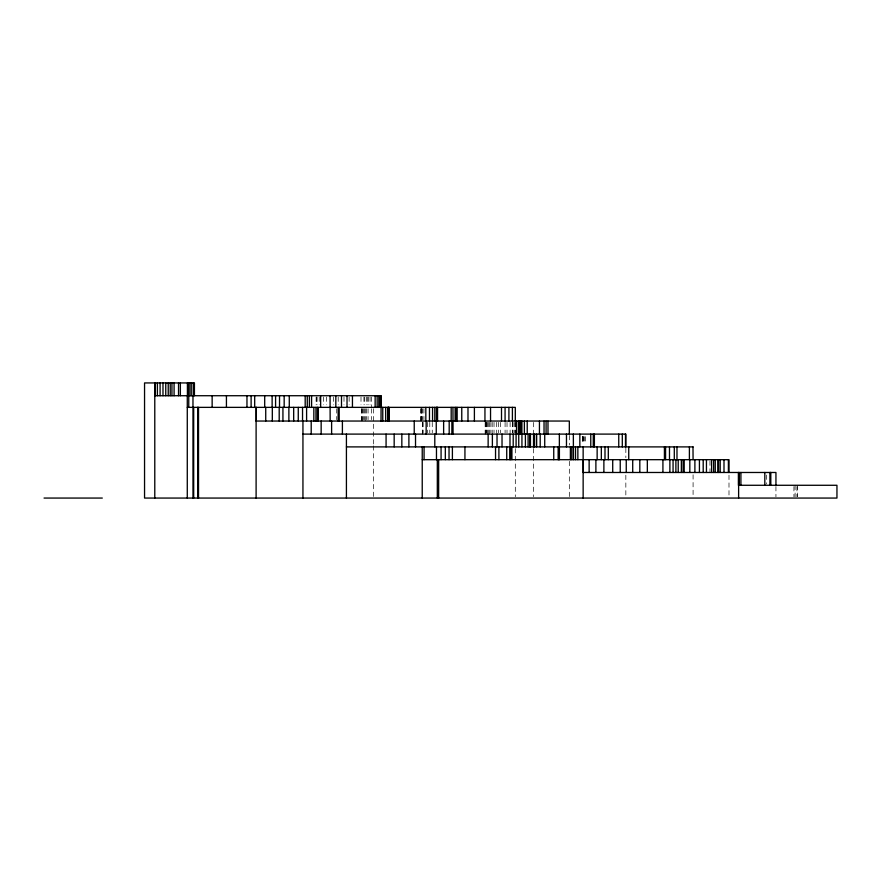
<?xml version="1.0" encoding="UTF-8"?>
<svg xmlns="http://www.w3.org/2000/svg" width="881" height="881" viewBox="0 0 881 881"><rect width="100%" height="100%" fill="white"/><g stroke="black" fill="none" stroke-linecap="round" stroke-linejoin="round"><path stroke-width="0.66" stroke-dasharray="4.41 3.3" d="M797.305 485.277L797.305 496.785M796.953 486.554L796.953 496.785M795.091 485.277L795.091 496.785M793.935 486.554L793.935 496.785M775.941 486.554L775.941 496.785M766.569 475.035L766.569 483.988M728.994 475.178L728.994 496.719M709.976 460.972L709.976 472.48M693.083 474.76L693.083 496.697M625.84 448.242L625.84 457.668M625.84 475.178L625.84 496.719M585.601 436.668L585.601 444.332M584.312 436.668L584.312 444.332M583.321 436.668L583.321 444.332M583.2 436.668L583.2 444.332M582.77 436.668L582.77 444.332M582.616 436.668L582.495 444.332M582.44 436.668L582.44 444.332M569.324 435.467L569.324 444.993M569.324 461.325L569.324 496.708M533.357 422.417L533.357 433.419M533.357 448.55L533.357 496.686M515.308 422.417L515.308 433.419M515.308 448.55L515.308 496.686M515.121 422.351L515.121 432.802M514.064 422.351L514.064 432.802M512.819 422.351L512.819 432.802M512.588 422.351L512.588 432.802M510.11 422.351L510.11 432.802M507.016 422.351L507.016 432.802M505.088 422.351L505.088 432.802M500.507 422.351L500.507 432.802M498.668 422.351L498.668 432.802M496.697 422.351L496.697 432.802M494.021 422.351L494.021 432.802M492.182 422.351L492.182 432.802M490.871 422.351L490.871 432.802M489.495 422.351L489.495 434.102M488.283 422.351L488.283 432.802M487.391 422.351L487.391 434.102M486.356 422.351L486.356 432.802M486.125 422.351L486.125 434.102M485.442 422.351L485.442 434.102M485.145 422.351L485.145 434.102M432.263 422.351L432.263 432.802M429.785 422.351L429.785 432.802M427.549 422.351L427.549 432.802M423.926 408.74L423.926 419.675M423.012 422.351L423.012 432.802M422.814 422.351L422.814 434.102M422.583 408.74L422.583 419.675M422.384 422.351L422.384 434.102M421.768 408.74L421.768 421.041M421.647 408.74L421.647 421.041M421.14 408.74L420.997 421.041M420.766 408.74L420.766 421.041M373.335 408.74L373.335 444.476M373.335 445.841L373.335 496.686M371.474 397.023L371.474 407.363M371.507 408.74L371.507 419.675M370.064 397.023L370.064 404.786M368.643 397.023L368.643 404.786M368.06 408.74L368.06 419.675M367.663 397.023L367.663 404.786M366.551 397.023L366.551 404.786M366.342 408.74L366.342 419.675M365.219 408.74L365.219 421.041M364.756 397.023L364.756 404.786M364.756 408.74L364.756 419.675M363.93 397.023L363.93 404.786M363.446 408.74L363.446 419.675M362.443 408.74L362.543 421.041M361.893 408.74L361.893 421.041M361.628 408.74L361.628 421.041M361.001 397.023L361.001 404.786M349.14 397.023L349.14 404.786M343.997 397.023L343.997 404.786M338.205 397.023L338.205 404.786M336.729 408.74L336.729 419.675M333.547 397.023L333.547 404.786M326.675 397.023L326.675 404.786M323.514 397.023L323.514 404.786M319.219 397.023L319.219 404.786M317.116 397.023L317.116 404.786M316.521 397.023L316.433 404.786M316.136 397.023L316.059 404.786"/><path stroke-width="1.32" d="M154.781 395.723L381.132 395.723L381.021 421.041M187.279 407.363L515.308 407.363L515.308 421.041M256.107 421.041L569.324 421.041L569.324 434.102M302.943 434.102L625.84 434.102L625.84 446.898M346.42 446.898L693.083 446.898M422.23 459.684L728.994 459.684L728.994 472.48M583.145 472.48L775.941 472.48L775.941 485.277M44.05 498.062L102.306 498.062M770.666 472.48L770.666 485.277M770.479 472.48L770.479 485.277M770.082 472.48L770.082 485.277M764.818 472.48L764.818 485.277M740.91 472.48L740.91 485.277M739.291 472.48L739.291 485.277M738.619 472.48L738.619 498.062M738.421 472.48L738.421 485.277L836.95 485.277L836.95 498.062L144.55 498.062L144.55 382.938L194.426 382.938L194.426 395.723M728.389 459.684L728.389 472.48M723.995 459.684L723.995 472.48M720.206 459.684L720.206 472.48M718.522 459.684L718.566 472.48M717.872 459.684L717.872 472.48M715.262 459.684L715.262 472.48M713.621 459.684L713.621 472.48M711.606 459.684L711.606 472.48M706.452 459.684L706.452 472.48M703.203 459.684L703.203 472.48M699.426 459.684L699.426 472.48M694.889 459.684L694.889 472.48M692.984 446.898L693.083 459.684M689.823 459.684L689.823 472.48M689.394 446.898L689.394 459.684M684.196 459.684L684.185 472.48M683.116 459.684L683.116 472.48M681.365 459.684L681.365 472.48M678.216 459.684L678.216 472.48M676.982 446.898L676.982 459.684M675.892 459.684L675.892 472.48M674.295 446.898L674.295 459.684M673.062 459.684L673.062 472.48M669.879 459.684L669.879 472.48M669.483 446.898L669.483 459.684M665.573 446.898L665.573 459.684M664.417 446.898L664.417 459.684M662.919 459.684L662.919 472.48M647.337 459.684L647.337 472.48M639.815 459.684L639.815 472.48M632.712 459.684L632.712 472.48M628.737 446.898L628.737 459.684M626.259 459.684L626.259 472.48M625.499 434.102L625.499 446.898M622.305 434.102L622.305 446.898M620.235 459.684L620.235 472.48M618.748 434.102L618.748 446.898M612.713 459.684L612.713 472.48M608.308 446.898L608.308 459.684M604.994 446.898L604.994 459.684M603.881 459.684L603.881 472.48M601.338 446.898L601.338 459.684M597.142 446.898L597.142 459.684M595.886 459.684L595.886 472.48M594.389 434.102L594.389 446.898M593.265 434.102L593.265 446.898M590.766 434.102L590.766 446.898M589.136 459.684L589.136 472.48M583.233 459.684L583.233 472.48M583.145 446.898L583.145 498.062M579.841 434.102L579.841 446.898M577.859 446.898L577.859 459.684M575.513 446.898L575.513 459.684M573.344 434.102L573.443 459.684M571.78 446.898L571.78 459.684M570.381 446.898L570.381 459.684M566.472 434.102L566.472 446.898M559.402 446.898L559.402 459.684M559.358 434.102L559.358 446.898M558.73 446.898L558.73 459.684M558.147 446.898L558.147 459.684M553.742 446.898L553.742 459.684M547.993 421.041L547.993 434.102M546.077 421.041L546.077 434.102M544.722 434.102L544.722 446.898M544.04 421.041L544.04 434.102M540.196 434.102L540.196 446.898M539.447 421.041L539.447 434.102M536.661 434.102L536.661 446.898M534.602 434.102L534.602 446.898M533.534 434.102L533.534 446.898M530.45 434.102L530.45 446.898M529.657 434.102L529.657 446.898M528.104 434.102L528.104 446.898M527.223 421.041L527.223 434.102M525.406 434.102L525.406 446.898M524.371 421.041L524.371 434.102M521.937 434.102L521.937 446.898M521.904 421.041L521.904 434.102M520.33 421.041L520.33 434.102M519.878 421.041L519.878 434.102M518.744 434.102L518.744 446.898M518.469 421.041L518.469 434.102M516.541 421.041L516.541 434.102M516.09 434.102L516.09 446.898M513.205 434.102L513.205 446.898M512.401 407.363L512.401 421.041M511.916 446.898L511.916 459.684M510.617 446.898L510.617 459.684M509.989 434.102L509.989 446.898M509.769 446.898L509.769 459.684M508.91 407.363L508.91 421.041M506.729 446.898L506.729 459.684M505.077 407.363L505.077 421.041M502.027 434.102L502.027 446.898M501.509 407.363L501.509 421.041M498.899 446.898L498.899 459.684M497.027 434.102L497.027 446.898M495.54 446.898L495.54 459.684M492.38 434.102L492.38 446.898M490.541 407.363L490.541 421.041M488.14 434.102L488.14 446.898M484.946 407.363L484.946 421.041M474.396 407.363L474.396 421.041M467.987 407.363L467.987 421.041M464.937 446.898L464.937 459.684M461.765 407.363L461.765 421.041M457.151 407.363L457.151 421.041M456.028 407.363L456.028 421.041M455.125 407.363L455.125 421.041M452.944 407.363L453.065 434.102M452.394 446.898L452.394 459.684M451.876 421.041L451.876 434.102M451.182 407.363L451.182 421.041M449.189 421.041L449.189 434.102M449.035 446.898L449.035 459.684M445.323 446.898L445.323 459.684M443.628 421.041L443.628 434.102M441.073 446.898L441.073 459.684M438.65 459.684L438.65 498.062M437.56 407.363L437.56 421.041M437.317 459.684L437.317 498.062M437.273 407.363L437.273 421.041M436.668 407.363L436.668 421.041M436.469 407.363L436.469 421.041M436.469 446.898L436.469 459.684M436.249 421.041L436.249 434.102M434.796 407.363L434.796 421.041M434.796 434.102L434.796 446.898M432.56 407.363L432.56 421.041M429.476 407.363L429.476 421.041M426.151 421.041L426.151 434.102M425.831 407.363L425.831 421.041M424.069 446.898L424.069 459.684M422.23 446.898L422.23 498.062M415.524 434.102L415.524 446.898M414.235 421.041L414.235 434.102M408.894 434.102L408.894 446.898M401.835 434.102L401.835 446.898M394.17 434.102L394.17 446.898M388.95 407.363L388.95 421.041M388.818 407.363L388.818 421.041M388.543 407.363L388.543 421.041M388.279 407.363L388.279 421.041M387.684 407.363L387.684 421.041M386.076 434.102L386.076 446.898M385.68 407.363L385.68 421.041M382.761 407.363L382.761 421.041M380.801 395.723L380.801 407.363M379.975 395.723L379.975 407.363M378.808 395.723L378.808 407.363M377.145 395.723L377.145 407.363M375.141 395.723L375.141 407.363M352.444 395.723L352.444 407.363M347.026 395.723L347.026 407.363M346.42 434.102L346.42 498.062M342.401 421.041L342.401 434.102M341.498 395.723L341.498 407.363M339.174 407.363L339.218 421.041M338.139 407.363L338.139 421.041M335.826 395.723L335.826 407.363M331.608 421.041L331.608 434.102M330.155 421.041L330.056 395.723M321.158 421.041L321.158 434.102M320.651 395.723L320.651 407.363M317.457 407.363L317.457 421.041M315.96 407.363L315.96 421.041M313.834 407.363L313.834 421.041M311.588 395.723L311.588 407.363M311.202 421.041L311.202 434.102M309.396 395.723L309.396 407.363M307.271 395.723L307.271 407.363M306.599 407.363L306.599 421.041M305.189 395.723L305.189 407.363M302.943 421.041L302.943 498.062M302.535 407.363L302.535 421.041M298.263 407.363L298.263 421.041M293.681 407.363L293.681 421.041M289.276 395.723L289.276 407.363M288.88 407.363L288.88 421.041M284.167 395.723L284.167 407.363M282.933 407.363L282.933 421.041M279.519 395.723L279.519 407.363M279.2 407.363L279.2 421.041M275.588 395.723L275.588 407.363M272.317 407.363L272.317 421.041M272.13 395.723L272.13 407.363M265.732 407.363L265.732 421.041M264.696 395.723L264.696 407.363M256.305 407.363L256.305 421.041M256.107 407.363L256.107 498.062M254.686 395.723L254.686 407.363M251.118 395.723L251.118 407.363M246.966 395.723L246.966 407.363M226.428 395.723L226.428 407.363M212.145 395.723L212.145 407.363M198.522 407.363L198.522 498.062M197.862 407.363L197.862 498.062M197.674 407.363L197.674 498.062M193.743 382.938L193.743 395.723M193.688 407.363L193.688 498.062M192.972 395.723L192.983 498.062M191.772 382.938L191.772 395.723M190.087 382.938L190.087 395.723M188.754 395.723L188.754 407.363M188.6 382.938L188.6 395.723M187.411 382.938L187.411 395.723M187.279 395.723L187.279 498.062M180.363 382.938L180.363 395.723M178.535 382.938L178.535 395.723M174.086 382.938L174.086 395.723M171.938 382.938L171.938 395.723M170.231 382.938L170.231 395.723M168.227 382.938L168.227 395.723M165.76 382.938L165.76 395.723M162.985 382.938L162.985 395.723M160.089 382.938L160.089 395.723M157.391 382.938L157.391 395.723M154.99 382.938L154.99 395.723M154.781 382.938L154.781 498.062M520.638 434.102L520.638 421.041L520.627 434.102M318.019 421.041L318.019 407.363L317.942 421.041"/></g></svg>
